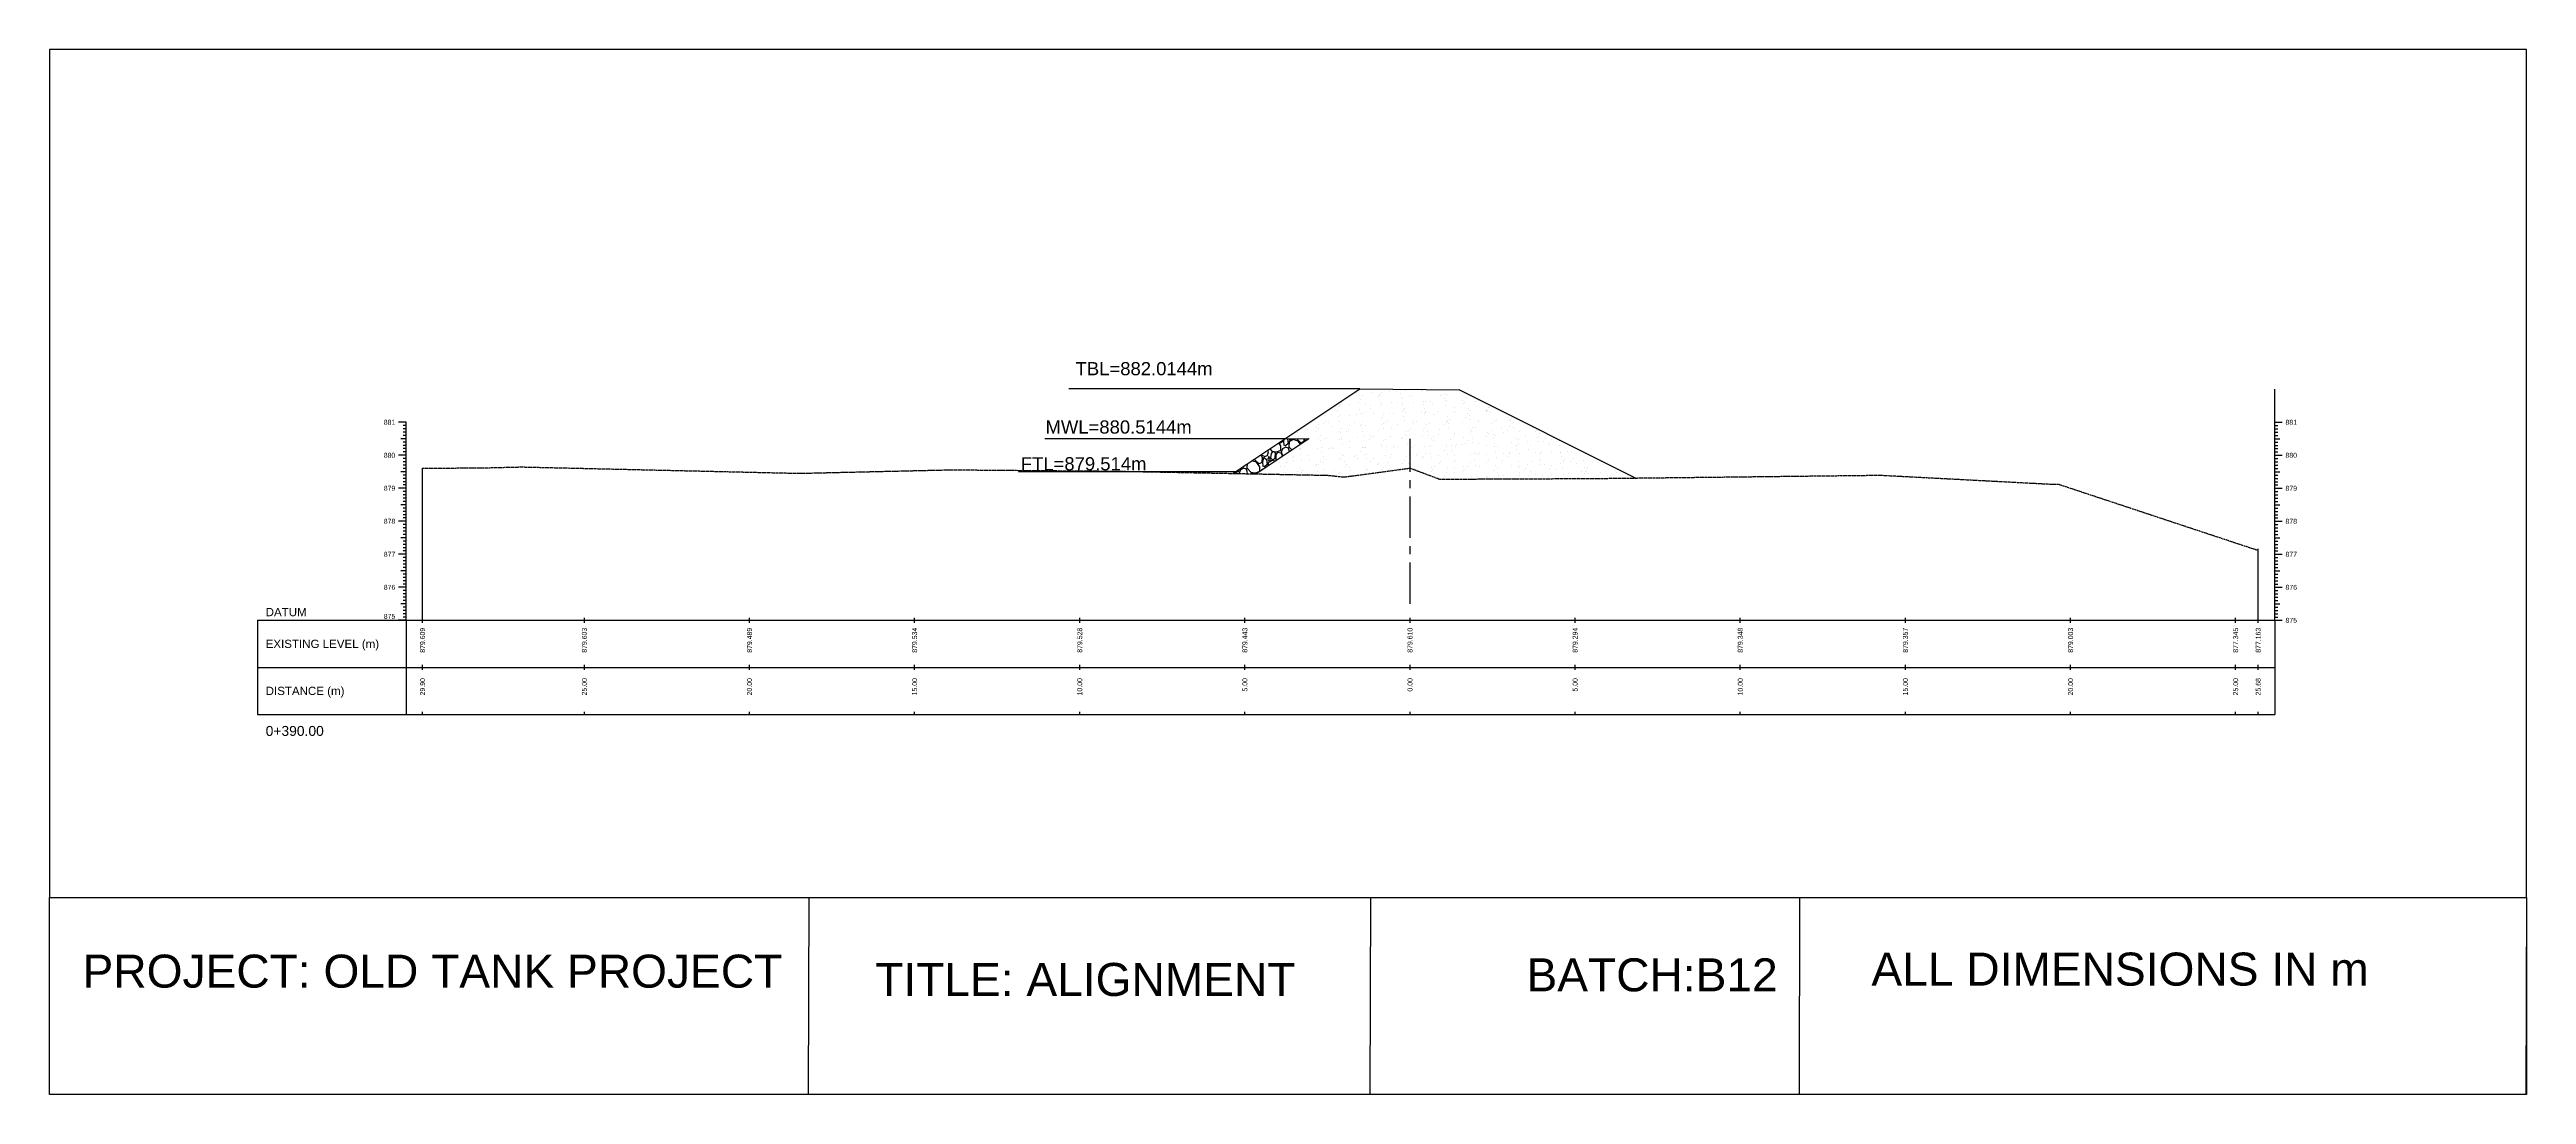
# Model space of a CAD drawing. Header units: millimetres. Extents: x 2640 to 12113, y 6003 to 13668.
# Drawn here: x 3527 to 4277, y 8566 to 8882 of the extents above; entities that cross this region are included whole.
import ezdxf
from ezdxf.enums import TextEntityAlignment as Align

# ---------------------------------------------------------------- set-up
doc = ezdxf.new("R2010")
doc.units = ezdxf.units.MM
doc.linetypes.add('CENTER', pattern=[2, 1.25, -0.25, 0.25, -0.25])
doc.linetypes.add('HIDDEN', pattern=[0.375, 0.25, -0.125])
for name, color, linetype in [('CL', 6, 'CENTER'), ('CS_Drawing', 7, 'Continuous'), ('GL', 3, 'HIDDEN')]:
    doc.layers.add(name, color=color, linetype=linetype)
doc.styles.get("Standard").update_dxf_attribs({"font": 'arial.ttf'})

msp = doc.modelspace()

# ---------------------------------------------------------------- linework, layer by layer
at = {"color": 1}
msp.add_line((3924.138, 8779.53), (3835.972, 8779.53), dxfattribs=at)
for p, q in [((3885.642, 8753.865), (3924.138, 8779.53)), ((3924.138, 8779.53), (3954.136, 8779.2)), ((4007.592, 8752.472), (3954.136, 8779.2)), ((4201.128, 8769.365), (4201.128, 8779.365)), ((3892.647, 8753.728), (3908.666, 8764.408)), ((3901.391, 8764.365), (3908.666, 8764.408))]:
    msp.add_line(p, q)
at = {"linetype": 'Continuous'}
for p, q in [((3918.605, 8775.405), (3918.605, 8775.405)), ((3920.371, 8776.917), (3920.371, 8776.917)), ((3923.144, 8778.365), (3923.144, 8778.365)), ((3923.297, 8778.868), (3923.297, 8778.868)), ((3923.751, 8775.418), (3923.751, 8775.418)), ((3924.283, 8776.386), (3924.283, 8776.386)), ((3924.965, 8777.457), (3924.965, 8777.457)), ((3928.038, 8778.525), (3928.038, 8778.525)), ((3929.688, 8777.016), (3929.688, 8777.016)), ((3930.02, 8777.76), (3930.02, 8777.76)), ((3930.117, 8777.484), (3930.117, 8777.484)), ((3930.291, 8775.695), (3930.291, 8775.695)), ((3930.643, 8778.437), (3930.643, 8778.437)), ((3930.667, 8775.099), (3930.667, 8775.099)), ((3932.932, 8778.685), (3932.932, 8778.685)), ((3933.797, 8775.454), (3933.797, 8775.454)), ((3935.561, 8775.259), (3935.561, 8775.259)), ((3936.56, 8778.037), (3936.56, 8778.037)), ((3936.734, 8776.714), (3936.734, 8776.714)), ((3937.116, 8775.055), (3937.116, 8775.055)), ((3937.827, 8778.845), (3937.827, 8778.845)), ((3939.141, 8777.264), (3939.141, 8777.264)), ((3940.157, 8777.506), (3940.157, 8777.506)), ((3940.455, 8775.419), (3940.455, 8775.419)), ((3942.721, 8779.005), (3942.721, 8779.005)), ((3943.002, 8779.056), (3943.002, 8779.056)), ((3943.456, 8775.606), (3943.456, 8775.606)), ((3944.061, 8775.701), (3944.061, 8775.701)), ((3945.349, 8775.579), (3945.349, 8775.579)), ((3947.615, 8779.165), (3947.615, 8779.165)), ((3948.458, 8777.363), (3948.458, 8777.363)), ((3948.887, 8777.831), (3948.887, 8777.831)), ((3949.724, 8777.948), (3949.724, 8777.948)), ((3949.739, 8776.681), (3949.739, 8776.681)), ((3949.996, 8775.883), (3949.996, 8775.883)), ((3950.244, 8775.739), (3950.244, 8775.739)), ((3950.421, 8777.752), (3950.421, 8777.752)), ((3955.138, 8775.899), (3955.138, 8775.899)), ((3955.886, 8775.402), (3955.886, 8775.402)), ((3956.438, 8776.903), (3956.438, 8776.903)), ((3959.253, 8775.75), (3959.253, 8775.75)), ((3960.032, 8776.059), (3960.032, 8776.059)), ((3911.059, 8767.962), (3911.059, 8767.962)), ((3911.215, 8770.734), (3911.215, 8770.734)), ((3911.487, 8768.669), (3911.487, 8768.669)), ((3913.147, 8769.033), (3913.147, 8769.033)), ((3913.441, 8771.396), (3913.441, 8771.396)), ((3913.576, 8769.501), (3913.576, 8769.501)), ((3914.715, 8769.3), (3914.715, 8769.3)), ((3915.601, 8771.711), (3915.601, 8771.711)), ((3915.953, 8768.122), (3915.953, 8768.122)), ((3917.483, 8773.076), (3917.483, 8773.076)), ((3917.755, 8771.011), (3917.755, 8771.011)), ((3917.917, 8774.239), (3917.917, 8774.239)), ((3917.923, 8774.334), (3917.923, 8774.334)), ((3917.929, 8769.689), (3917.929, 8769.689)), ((3918.335, 8771.556), (3918.335, 8771.556)), ((3918.346, 8774.708), (3918.346, 8774.708)), ((3920.848, 8768.282), (3920.848, 8768.282)), ((3920.879, 8774.779), (3920.879, 8774.779)), ((3921.076, 8771.351), (3921.076, 8771.351)), ((3922.601, 8769.282), (3922.601, 8769.282)), ((3923.229, 8771.716), (3923.229, 8771.716)), ((3924.023, 8773.353), (3924.023, 8773.353)), ((3924.197, 8772.031), (3924.197, 8772.031)), ((3924.297, 8768.476), (3924.297, 8768.476)), ((3924.652, 8768.581), (3924.652, 8768.581)), ((3924.917, 8771.81), (3924.917, 8771.81)), ((3924.98, 8769.547), (3924.98, 8769.547)), ((3925.346, 8772.278), (3925.346, 8772.278)), ((3925.742, 8768.442), (3925.742, 8768.442)), ((3925.773, 8774.939), (3925.773, 8774.939)), ((3927.371, 8774.488), (3927.371, 8774.488)), ((3927.436, 8773.403), (3927.436, 8773.403)), ((3928.123, 8771.876), (3928.123, 8771.876)), ((3930.466, 8774.373), (3930.466, 8774.373)), ((3930.636, 8768.602), (3930.636, 8768.602)), ((3930.658, 8770.527), (3930.658, 8770.527)), ((3930.92, 8770.923), (3930.92, 8770.923)), ((3931.192, 8768.858), (3931.192, 8768.858)), ((3931.34, 8771.598), (3931.34, 8771.598)), ((3931.366, 8767.535), (3931.366, 8767.535)), ((3931.917, 8769.38), (3931.917, 8769.38)), ((3932.346, 8769.849), (3932.346, 8769.849)), ((3933.017, 8772.036), (3933.017, 8772.036)), ((3933.811, 8767.544), (3933.811, 8767.544)), ((3934.371, 8772.058), (3934.371, 8772.058)), ((3935.53, 8768.762), (3935.53, 8768.762)), ((3936.687, 8774.586), (3936.687, 8774.586)), ((3937.018, 8772.578), (3937.018, 8772.578)), ((3937.188, 8773.264), (3937.188, 8773.264)), ((3937.46, 8771.199), (3937.46, 8771.199)), ((3937.634, 8769.877), (3937.634, 8769.877)), ((3937.701, 8773.65), (3937.701, 8773.65)), ((3937.911, 8772.196), (3937.911, 8772.196)), ((3940.171, 8769.596), (3940.171, 8769.596)), ((3940.424, 8768.922), (3940.424, 8768.922)), ((3941.371, 8769.629), (3941.371, 8769.629)), ((3942.806, 8772.356), (3942.806, 8772.356)), ((3943.379, 8774.63), (3943.379, 8774.63)), ((3943.687, 8772.157), (3943.687, 8772.157)), ((3943.728, 8773.541), (3943.728, 8773.541)), ((3943.902, 8772.219), (3943.902, 8772.219)), ((3944.075, 8767.791), (3944.075, 8767.791)), ((3944.116, 8772.625), (3944.116, 8772.625)), ((3944.356, 8768.769), (3944.356, 8768.769)), ((3945.318, 8769.082), (3945.318, 8769.082)), ((3946.141, 8774.835), (3946.141, 8774.835)), ((3946.532, 8771.647), (3946.532, 8771.647)), ((3947.7, 8772.516), (3947.7, 8772.516)), ((3949.753, 8768.771), (3949.753, 8768.771)), ((3950.17, 8774.561), (3950.17, 8774.561)), ((3950.212, 8769.242), (3950.212, 8769.242)), ((3950.436, 8769.842), (3950.436, 8769.842)), ((3950.624, 8771.111), (3950.624, 8771.111)), ((3950.687, 8769.727), (3950.687, 8769.727)), ((3950.896, 8769.046), (3950.896, 8769.046)), ((3951.07, 8767.724), (3951.07, 8767.724)), ((3951.116, 8770.196), (3951.116, 8770.196)), ((3952.594, 8772.676), (3952.594, 8772.676)), ((3952.892, 8773.698), (3952.892, 8773.698)), ((3953.141, 8772.405), (3953.141, 8772.405)), ((3955.106, 8769.402), (3955.106, 8769.402)), ((3955.457, 8774.933), (3955.457, 8774.933)), ((3956.114, 8770.823), (3956.114, 8770.823)), ((3956.796, 8771.894), (3956.796, 8771.894)), ((3956.892, 8773.453), (3956.892, 8773.453)), ((3957.164, 8771.388), (3957.164, 8771.388)), ((3957.338, 8770.066), (3957.338, 8770.066)), ((3957.488, 8772.836), (3957.488, 8772.836)), ((3958.116, 8767.766), (3958.116, 8767.766)), ((3959.267, 8767.84), (3959.267, 8767.84)), ((3960.001, 8769.562), (3960.001, 8769.562)), ((3960.141, 8769.976), (3960.141, 8769.976)), ((3962.382, 8772.996), (3962.382, 8772.996)), ((3962.457, 8772.504), (3962.457, 8772.504)), ((3962.474, 8772.874), (3962.474, 8772.874)), ((3962.886, 8772.972), (3962.886, 8772.972)), ((3963.157, 8773.945), (3963.157, 8773.945)), ((3963.432, 8773.73), (3963.432, 8773.73)), ((3963.606, 8772.408), (3963.606, 8772.408)), ((3964.061, 8768.958), (3964.061, 8768.958)), ((3964.895, 8769.722), (3964.895, 8769.722)), ((3965.627, 8769.891), (3965.627, 8769.891)), ((3967.14, 8767.546), (3967.14, 8767.546)), ((3969.457, 8770.074), (3969.457, 8770.074)), ((3969.531, 8768.087), (3969.531, 8768.087)), ((3969.789, 8769.882), (3969.789, 8769.882)), ((3969.886, 8770.543), (3969.886, 8770.543)), ((3970.601, 8769.235), (3970.601, 8769.235)), ((3970.775, 8767.913), (3970.775, 8767.913)), ((3976.457, 8767.645), (3976.457, 8767.645)), ((3896.132, 8759.326), (3896.449, 8760.405)), ((3896.449, 8760.405), (3896.286, 8760.961)), ((3896.818, 8761.316), (3897.592, 8760.469)), ((3897.656, 8760.405), (3897.211, 8759.897)), ((3897.592, 8760.469), (3898.926, 8760.405)), ((3898.037, 8760.405), (3897.656, 8760.405)), ((3898.608, 8760.088), (3898.037, 8760.405)), ((3898.418, 8758.5), (3898.608, 8760.088)), ((3898.735, 8759.516), (3899.307, 8760.342)), ((3898.926, 8760.405), (3900.132, 8760.913)), ((3899.307, 8760.342), (3900.196, 8760.088)), ((3900.196, 8762.247), (3899.522, 8763.119)), ((3900.005, 8763.072), (3899.77, 8763.284)), ((3900.767, 8763.517), (3900.005, 8763.072)), ((3900.132, 8760.913), (3900.196, 8762.247)), ((3900.196, 8760.088), (3900.711, 8759.104)), ((3900.386, 8760.405), (3900.767, 8761.421)), ((3900.704, 8759.389), (3900.386, 8760.405)), ((3900.804, 8763.974), (3900.767, 8763.517)), ((3900.767, 8761.421), (3901.593, 8761.802)), ((3901.087, 8764.163), (3900.958, 8763.644)), ((3900.958, 8763.644), (3901.085, 8762.437)), ((3901.593, 8762.247), (3901.085, 8762.437)), ((3902.355, 8762.945), (3901.593, 8762.247)), ((3902.482, 8761.485), (3901.593, 8761.802)), ((3902.231, 8764.37), (3902.355, 8762.945)), ((3902.777, 8760.481), (3902.482, 8761.485)), ((3902.736, 8763.453), (3902.609, 8761.929)), ((3902.609, 8761.929), (3903.494, 8760.96)), ((3902.677, 8764.373), (3902.799, 8764.088)), ((3903.879, 8764.152), (3902.736, 8763.453)), ((3902.799, 8764.088), (3903.434, 8764.342)), ((3903.434, 8764.342), (3903.413, 8764.377)), ((3905.466, 8763.644), (3903.879, 8764.152)), ((3903.968, 8764.38), (3904.006, 8764.342)), ((3904.006, 8764.342), (3904.064, 8764.381)), ((3905.085, 8764.215), (3905.085, 8764.387)), ((3906.355, 8763.072), (3905.085, 8764.215)), ((3905.219, 8766.327), (3905.219, 8766.327)), ((3905.393, 8765.005), (3905.393, 8765.005)), ((3906.165, 8762.74), (3905.466, 8763.644)), ((3905.847, 8761.555), (3905.847, 8761.555)), ((3906.06, 8761.299), (3906.06, 8761.299)), ((3906.25, 8761.153), (3906.25, 8761.153)), ((3907.117, 8763.517), (3906.355, 8763.072)), ((3907.188, 8764.399), (3907.117, 8763.517)), ((3907.497, 8764.401), (3907.308, 8763.644)), ((3907.308, 8763.644), (3907.322, 8763.511)), ((3908.355, 8767.249), (3908.355, 8767.249)), ((3908.376, 8763.827), (3908.376, 8763.827)), ((3908.576, 8764.407), (3908.578, 8764.406)), ((3908.578, 8764.406), (3908.582, 8764.352)), ((3908.794, 8764.376), (3908.794, 8764.376)), ((3908.805, 8764.295), (3908.805, 8764.295)), ((3910.83, 8766.505), (3910.83, 8766.505)), ((3911.144, 8761.313), (3911.144, 8761.313)), ((3911.576, 8764.373), (3911.576, 8764.373)), ((3911.661, 8767.347), (3911.661, 8767.347)), ((3912.115, 8763.897), (3912.115, 8763.897)), ((3912.259, 8765.444), (3912.259, 8765.444)), ((3912.387, 8761.832), (3912.387, 8761.832)), ((3912.561, 8760.51), (3912.561, 8760.51)), ((3913.688, 8764.536), (3913.688, 8764.536)), ((3914.73, 8761.39), (3914.73, 8761.39)), ((3915.376, 8761.398), (3915.376, 8761.398)), ((3915.805, 8761.866), (3915.805, 8761.866)), ((3916.038, 8761.473), (3916.038, 8761.473)), ((3917.83, 8764.076), (3917.83, 8764.076)), ((3917.937, 8766.424), (3917.937, 8766.424)), ((3918.383, 8766.239), (3918.383, 8766.239)), ((3918.582, 8764.696), (3918.582, 8764.696)), ((3918.619, 8767.495), (3918.619, 8767.495)), ((3918.655, 8764.174), (3918.655, 8764.174)), ((3918.829, 8762.852), (3918.829, 8762.852)), ((3920.147, 8766.604), (3920.147, 8766.604)), ((3920.576, 8767.072), (3920.576, 8767.072)), ((3920.932, 8761.633), (3920.932, 8761.633)), ((3921.09, 8763.442), (3921.09, 8763.442)), ((3923.476, 8764.856), (3923.476, 8764.856)), ((3924.312, 8760.566), (3924.312, 8760.566)), ((3924.83, 8761.646), (3924.83, 8761.646)), ((3924.923, 8766.516), (3924.923, 8766.516)), ((3924.994, 8761.637), (3924.994, 8761.637)), ((3925.097, 8765.194), (3925.097, 8765.194)), ((3925.552, 8761.744), (3925.552, 8761.744)), ((3925.826, 8761.793), (3925.826, 8761.793)), ((3927.146, 8764.174), (3927.146, 8764.174)), ((3927.451, 8765.493), (3927.451, 8765.493)), ((3927.575, 8764.642), (3927.575, 8764.642)), ((3928.37, 8765.016), (3928.37, 8765.016)), ((3929.6, 8766.852), (3929.6, 8766.852)), ((3930.672, 8762.617), (3930.672, 8762.617)), ((3930.721, 8761.953), (3930.721, 8761.953)), ((3931.354, 8763.688), (3931.354, 8763.688)), ((3931.82, 8764.085), (3931.82, 8764.085)), ((3932.092, 8762.02), (3932.092, 8762.02)), ((3932.266, 8760.698), (3932.266, 8760.698)), ((3933.264, 8765.176), (3933.264, 8765.176)), ((3934.146, 8761.745), (3934.146, 8761.745)), ((3934.575, 8762.213), (3934.575, 8762.213)), ((3935.615, 8762.113), (3935.615, 8762.113)), ((3936.6, 8764.423), (3936.6, 8764.423)), ((3937.033, 8764.669), (3937.033, 8764.669)), ((3937.715, 8765.74), (3937.715, 8765.74)), ((3938.088, 8766.427), (3938.088, 8766.427)), ((3938.159, 8765.336), (3938.159, 8765.336)), ((3938.36, 8764.362), (3938.36, 8764.362)), ((3938.534, 8763.04), (3938.534, 8763.04)), ((3938.917, 8766.951), (3938.917, 8766.951)), ((3939.346, 8767.419), (3939.346, 8767.419)), ((3940.186, 8761.686), (3940.186, 8761.686)), ((3940.509, 8762.273), (3940.509, 8762.273)), ((3943.053, 8765.496), (3943.053, 8765.496)), ((3943.393, 8766.72), (3943.393, 8766.72)), ((3943.6, 8761.993), (3943.6, 8761.993)), ((3944.628, 8766.704), (3944.628, 8766.704)), ((3944.802, 8765.382), (3944.802, 8765.382)), ((3945.256, 8761.932), (3945.256, 8761.932)), ((3945.403, 8762.433), (3945.403, 8762.433)), ((3945.916, 8764.521), (3945.916, 8764.521)), ((3946.345, 8764.99), (3946.345, 8764.99)), ((3946.546, 8763.737), (3946.546, 8763.737)), ((3947.947, 8765.656), (3947.947, 8765.656)), ((3948.37, 8767.199), (3948.37, 8767.199)), ((3949.768, 8760.861), (3949.768, 8760.861)), ((3950.297, 8762.593), (3950.297, 8762.593)), ((3950.45, 8761.932), (3950.45, 8761.932)), ((3951.524, 8764.274), (3951.524, 8764.274)), ((3951.796, 8762.209), (3951.796, 8762.209)), ((3951.97, 8760.887), (3951.97, 8760.887)), ((3952.841, 8765.816), (3952.841, 8765.816)), ((3952.907, 8765.788), (3952.907, 8765.788)), ((3952.916, 8762.092), (3952.916, 8762.092)), ((3953.345, 8762.56), (3953.345, 8762.56)), ((3955.191, 8762.753), (3955.191, 8762.753)), ((3955.37, 8764.77), (3955.37, 8764.77)), ((3956.128, 8762.913), (3956.128, 8762.913)), ((3956.811, 8763.984), (3956.811, 8763.984)), ((3957.687, 8767.298), (3957.687, 8767.298)), ((3957.735, 8765.976), (3957.735, 8765.976)), ((3957.792, 8766.616), (3957.792, 8766.616)), ((3958.064, 8764.551), (3958.064, 8764.551)), ((3958.238, 8763.229), (3958.238, 8763.229)), ((3960.085, 8762.913), (3960.085, 8762.913)), ((3960.345, 8760.131), (3960.345, 8760.131)), ((3962.37, 8762.34), (3962.37, 8762.34)), ((3962.489, 8764.964), (3962.489, 8764.964)), ((3962.629, 8766.136), (3962.629, 8766.136)), ((3963.171, 8766.035), (3963.171, 8766.035)), ((3964.332, 8766.893), (3964.332, 8766.893)), ((3964.507, 8765.571), (3964.507, 8765.571)), ((3964.686, 8764.868), (3964.686, 8764.868)), ((3964.961, 8762.121), (3964.961, 8762.121)), ((3964.98, 8763.073), (3964.98, 8763.073)), ((3965.115, 8765.337), (3965.115, 8765.337)), ((3965.233, 8760.056), (3965.233, 8760.056)), ((3965.642, 8761.981), (3965.642, 8761.981)), ((3967.523, 8766.296), (3967.523, 8766.296)), ((3968.849, 8767.016), (3968.849, 8767.016)), ((3969.546, 8760.177), (3969.546, 8760.177)), ((3969.874, 8763.233), (3969.874, 8763.233)), ((3971.229, 8764.462), (3971.229, 8764.462)), ((3971.501, 8762.397), (3971.501, 8762.397)), ((3971.675, 8761.075), (3971.675, 8761.075)), ((3971.686, 8762.439), (3971.686, 8762.439)), ((3972.002, 8764.033), (3972.002, 8764.033)), ((3972.115, 8762.907), (3972.115, 8762.907)), ((3972.417, 8766.456), (3972.417, 8766.456)), ((3974.14, 8765.117), (3974.14, 8765.117)), ((3974.768, 8763.393), (3974.768, 8763.393)), ((3975.224, 8761.157), (3975.224, 8761.157)), ((3975.906, 8762.228), (3975.906, 8762.228)), ((3977.28, 8760.119), (3977.28, 8760.119)), ((3977.312, 8766.616), (3977.312, 8766.616)), ((3977.497, 8766.804), (3977.497, 8766.804)), ((3977.769, 8764.739), (3977.769, 8764.739)), ((3977.943, 8763.417), (3977.943, 8763.417)), ((3978.363, 8766.084), (3978.363, 8766.084)), ((3978.686, 8760.009), (3978.686, 8760.009)), ((3979.115, 8760.478), (3979.115, 8760.478)), ((3979.662, 8763.553), (3979.662, 8763.553)), ((3981.14, 8762.687), (3981.14, 8762.687)), ((3981.584, 8763.208), (3981.584, 8763.208)), ((3982.175, 8760.279), (3982.175, 8760.279)), ((3982.267, 8764.279), (3982.267, 8764.279)), ((3984.556, 8763.713), (3984.556, 8763.713)), ((3984.665, 8762.309), (3984.665, 8762.309)), ((3984.737, 8760.225), (3984.737, 8760.225)), ((3984.937, 8760.244), (3984.937, 8760.244)), ((3987.069, 8760.439), (3987.069, 8760.439)), ((3988.14, 8760.258), (3988.14, 8760.258)), ((3885.68, 8753.865), (3885.658, 8753.877)), ((3885.946, 8754.068), (3886.226, 8754.055)), ((3886.226, 8754.055), (3887.432, 8754.563)), ((3886.508, 8753.848), (3886.607, 8753.992)), ((3886.607, 8753.992), (3887.152, 8753.836)), ((3887.432, 8754.563), (3887.457, 8755.075)), ((3887.686, 8754.055), (3888.067, 8755.071)), ((3887.758, 8753.824), (3887.686, 8754.055)), ((3888.067, 8755.071), (3888.893, 8755.452)), ((3888.893, 8755.897), (3888.762, 8755.946)), ((3889.437, 8756.396), (3888.893, 8755.897)), ((3889.782, 8755.135), (3888.893, 8755.452)), ((3890.099, 8754.055), (3889.782, 8755.135)), ((3890.009, 8756.777), (3889.909, 8755.579)), ((3889.909, 8755.579), (3891.242, 8754.119)), ((3890.018, 8753.78), (3890.099, 8754.055)), ((3891.306, 8754.055), (3891.047, 8753.76)), ((3891.242, 8754.119), (3892.576, 8754.055)), ((3891.687, 8754.055), (3891.306, 8754.055)), ((3892.766, 8757.294), (3891.427, 8757.722)), ((3892.258, 8753.738), (3891.687, 8754.055)), ((3892.258, 8753.736), (3892.258, 8753.738)), ((3892.385, 8757.865), (3892.385, 8758.361)), ((3893.655, 8756.722), (3892.385, 8757.865)), ((3892.576, 8754.055), (3893.782, 8754.563)), ((3893.846, 8755.897), (3892.766, 8757.294)), ((3892.884, 8753.886), (3892.957, 8753.992)), ((3892.957, 8753.992), (3893.017, 8753.975)), ((3894.417, 8757.167), (3893.655, 8756.722)), ((3893.782, 8754.563), (3893.846, 8755.897)), ((3894.138, 8759.53), (3894.544, 8758.754)), ((3894.354, 8759.389), (3894.28, 8759.624)), ((3894.336, 8754.854), (3894.417, 8755.071)), ((3895.243, 8759.008), (3894.354, 8759.389)), ((3894.544, 8758.754), (3894.417, 8757.167)), ((3894.417, 8755.071), (3895.211, 8755.437)), ((3894.925, 8758.564), (3894.608, 8757.294)), ((3894.608, 8757.294), (3894.735, 8756.087)), ((3895.243, 8755.897), (3894.735, 8756.087)), ((3895.243, 8758.627), (3894.925, 8758.564)), ((3895.243, 8758.945), (3896.132, 8759.326)), ((3895.243, 8758.627), (3895.878, 8758.056)), ((3896.005, 8756.595), (3895.243, 8755.897)), ((3895.648, 8755.236), (3895.648, 8755.236)), ((3895.878, 8758.056), (3896.005, 8756.595)), ((3896.513, 8758.945), (3896.259, 8758.183)), ((3896.259, 8758.183), (3896.449, 8757.738)), ((3896.386, 8757.103), (3896.308, 8756.169)), ((3897.529, 8757.802), (3896.386, 8757.103)), ((3896.449, 8757.738), (3897.084, 8757.992)), ((3897.084, 8757.992), (3896.513, 8758.945)), ((3896.709, 8753.973), (3896.709, 8753.973)), ((3897.211, 8759.897), (3897.021, 8758.627)), ((3897.021, 8758.627), (3897.656, 8757.992)), ((3898.359, 8757.536), (3897.529, 8757.802)), ((3897.656, 8757.992), (3898.418, 8758.5)), ((3898.735, 8757.865), (3898.735, 8759.516)), ((3898.785, 8757.82), (3898.735, 8757.865)), ((3898.974, 8757.558), (3898.974, 8757.558)), ((3899.264, 8753.883), (3899.264, 8753.883)), ((3899.851, 8757.148), (3899.851, 8757.148)), ((3900.025, 8755.826), (3900.025, 8755.826)), ((3900.968, 8759.276), (3900.704, 8759.389)), ((3901.289, 8756.093), (3901.289, 8756.093)), ((3901.603, 8754.133), (3901.603, 8754.133)), ((3902.009, 8757.287), (3902.009, 8757.287)), ((3903.606, 8758.621), (3903.606, 8758.621)), ((3903.868, 8757.718), (3903.868, 8757.718)), ((3904.035, 8759.089), (3904.035, 8759.089)), ((3905.23, 8754.412), (3905.23, 8754.412)), ((3905.913, 8755.483), (3905.913, 8755.483)), ((3906.119, 8759.49), (3906.119, 8759.49)), ((3906.293, 8758.168), (3906.293, 8758.168)), ((3906.497, 8754.293), (3906.497, 8754.293)), ((3906.747, 8754.718), (3906.747, 8754.718)), ((3908.289, 8753.664), (3908.289, 8753.664)), ((3908.369, 8759.339), (3908.369, 8759.339)), ((3908.763, 8757.878), (3908.763, 8757.878)), ((3910.606, 8756.192), (3910.606, 8756.192)), ((3911.035, 8756.66), (3911.035, 8756.66)), ((3911.391, 8754.453), (3911.391, 8754.453)), ((3911.591, 8756.463), (3911.591, 8756.463)), ((3912.273, 8757.534), (3912.273, 8757.534)), ((3913.015, 8757.06), (3913.015, 8757.06)), ((3913.06, 8758.87), (3913.06, 8758.87)), ((3913.287, 8754.995), (3913.287, 8754.995)), ((3913.461, 8753.673), (3913.461, 8753.673)), ((3913.657, 8758.038), (3913.657, 8758.038)), ((3914.744, 8753.48), (3914.744, 8753.48)), ((3916.285, 8754.613), (3916.285, 8754.613)), ((3917.605, 8753.762), (3917.605, 8753.762)), ((3917.951, 8758.514), (3917.951, 8758.514)), ((3918.034, 8754.23), (3918.034, 8754.23)), ((3918.551, 8758.198), (3918.551, 8758.198)), ((3918.634, 8759.586), (3918.634, 8759.586)), ((3919.284, 8759.402), (3919.284, 8759.402)), ((3919.555, 8757.337), (3919.555, 8757.337)), ((3919.729, 8756.015), (3919.729, 8756.015)), ((3920.059, 8756.44), (3920.059, 8756.44)), ((3921.105, 8755.532), (3921.105, 8755.532)), ((3921.18, 8754.773), (3921.18, 8754.773)), ((3922.376, 8758.968), (3922.376, 8758.968)), ((3922.805, 8759.436), (3922.805, 8759.436)), ((3923.445, 8758.358), (3923.445, 8758.358)), ((3925.008, 8753.727), (3925.008, 8753.727)), ((3925.824, 8759.679), (3925.824, 8759.679)), ((3925.998, 8758.357), (3925.998, 8758.357)), ((3926.074, 8754.933), (3926.074, 8754.933)), ((3926.452, 8754.906), (3926.452, 8754.906)), ((3927.059, 8754.011), (3927.059, 8754.011)), ((3927.465, 8757.583), (3927.465, 8757.583)), ((3928.339, 8758.518), (3928.339, 8758.518)), ((3929.376, 8756.539), (3929.376, 8756.539)), ((3929.805, 8757.007), (3929.805, 8757.007)), ((3930.686, 8754.707), (3930.686, 8754.707)), ((3930.968, 8755.093), (3930.968, 8755.093)), ((3931.369, 8755.778), (3931.369, 8755.778)), ((3931.83, 8759.217), (3931.83, 8759.217)), ((3932.72, 8757.248), (3932.72, 8757.248)), ((3932.992, 8755.183), (3932.992, 8755.183)), ((3933.233, 8758.678), (3933.233, 8758.678)), ((3933.825, 8759.634), (3933.825, 8759.634)), ((3935.862, 8755.253), (3935.862, 8755.253)), ((3937.047, 8756.759), (3937.047, 8756.759)), ((3937.729, 8757.83), (3937.729, 8757.83)), ((3938.127, 8758.839), (3938.127, 8758.839)), ((3938.829, 8756.787), (3938.829, 8756.787)), ((3938.988, 8759.59), (3938.988, 8759.59)), ((3939.26, 8757.525), (3939.26, 8757.525)), ((3939.434, 8756.203), (3939.434, 8756.203)), ((3940.756, 8755.413), (3940.756, 8755.413)), ((3941.146, 8759.315), (3941.146, 8759.315)), ((3941.575, 8759.783), (3941.575, 8759.783)), ((3943.022, 8758.999), (3943.022, 8758.999)), ((3943.407, 8758.81), (3943.407, 8758.81)), ((3944.09, 8759.881), (3944.09, 8759.881)), ((3945.528, 8759.867), (3945.528, 8759.867)), ((3945.65, 8755.573), (3945.65, 8755.573)), ((3945.702, 8758.545), (3945.702, 8758.545)), ((3945.829, 8754.358), (3945.829, 8754.358)), ((3946.156, 8755.095), (3946.156, 8755.095)), ((3946.428, 8753.03), (3946.428, 8753.03)), ((3946.561, 8755.827), (3946.561, 8755.827)), ((3947.916, 8759.159), (3947.916, 8759.159)), ((3948, 8752.51), (3948, 8752.51)), ((3948.146, 8756.886), (3948.146, 8756.886)), ((3948.575, 8757.354), (3948.575, 8757.354)), ((3949.782, 8752.951), (3949.782, 8752.951)), ((3950.464, 8754.023), (3950.464, 8754.023)), ((3950.544, 8755.733), (3950.544, 8755.733)), ((3950.6, 8759.564), (3950.6, 8759.564)), ((3952.424, 8757.437), (3952.424, 8757.437)), ((3952.696, 8755.372), (3952.696, 8755.372)), ((3952.81, 8759.319), (3952.81, 8759.319)), ((3952.87, 8754.05), (3952.87, 8754.05)), ((3952.895, 8752.67), (3952.895, 8752.67)), ((3952.921, 8757.879), (3952.921, 8757.879)), ((3955.145, 8754.456), (3955.145, 8754.456)), ((3955.438, 8755.893), (3955.438, 8755.893)), ((3955.574, 8754.924), (3955.574, 8754.924)), ((3956.143, 8755.003), (3956.143, 8755.003)), ((3956.825, 8756.074), (3956.825, 8756.074)), ((3957.599, 8757.134), (3957.599, 8757.134)), ((3957.704, 8759.479), (3957.704, 8759.479)), ((3957.789, 8752.83), (3957.789, 8752.83)), ((3958.693, 8759.779), (3958.693, 8759.779)), ((3958.964, 8757.714), (3958.964, 8757.714)), ((3959.139, 8756.392), (3959.139, 8756.392)), ((3959.281, 8759.93), (3959.281, 8759.93)), ((3959.593, 8752.942), (3959.593, 8752.942)), ((3959.916, 8759.662), (3959.916, 8759.662)), ((3960.333, 8756.053), (3960.333, 8756.053)), ((3962.503, 8757.054), (3962.503, 8757.054)), ((3962.598, 8759.639), (3962.598, 8759.639)), ((3962.683, 8752.99), (3962.683, 8752.99)), ((3963.185, 8758.125), (3963.185, 8758.125)), ((3964.599, 8754.705), (3964.599, 8754.705)), ((3965.227, 8756.213), (3965.227, 8756.213)), ((3965.407, 8758.734), (3965.407, 8758.734)), ((3965.656, 8754.071), (3965.656, 8754.071)), ((3965.861, 8755.284), (3965.861, 8755.284)), ((3966.133, 8753.219), (3966.133, 8753.219)), ((3966.916, 8757.233), (3966.916, 8757.233)), ((3967.345, 8757.701), (3967.345, 8757.701)), ((3967.492, 8759.799), (3967.492, 8759.799)), ((3967.577, 8753.15), (3967.577, 8753.15)), ((3968.863, 8759.106), (3968.863, 8759.106)), ((3969.37, 8759.911), (3969.37, 8759.911)), ((3970.121, 8756.373), (3970.121, 8756.373)), ((3972.017, 8756.123), (3972.017, 8756.123)), ((3972.129, 8757.625), (3972.129, 8757.625)), ((3972.386, 8759.959), (3972.386, 8759.959)), ((3972.401, 8755.56), (3972.401, 8755.56)), ((3972.471, 8753.31), (3972.471, 8753.31)), ((3972.575, 8754.238), (3972.575, 8754.238)), ((3973.916, 8754.803), (3973.916, 8754.803)), ((3974.345, 8755.272), (3974.345, 8755.272)), ((3975.015, 8756.533), (3975.015, 8756.533)), ((3975.238, 8753.247), (3975.238, 8753.247)), ((3975.92, 8754.318), (3975.92, 8754.318)), ((3976.369, 8757.481), (3976.369, 8757.481)), ((3977.365, 8753.47), (3977.365, 8753.47)), ((3978.377, 8758.174), (3978.377, 8758.174)), ((3978.397, 8759.967), (3978.397, 8759.967)), ((3978.669, 8757.902), (3978.669, 8757.902)), ((3978.843, 8756.58), (3978.843, 8756.58)), ((3979.297, 8753.13), (3979.297, 8753.13)), ((3979.909, 8756.693), (3979.909, 8756.693)), ((3981.344, 8752.842), (3981.344, 8752.842)), ((3981.599, 8755.298), (3981.599, 8755.298)), ((3982.259, 8753.63), (3982.259, 8753.63)), ((3982.281, 8756.37), (3982.281, 8756.37)), ((3983.369, 8755.052), (3983.369, 8755.052)), ((3984.803, 8756.853), (3984.803, 8756.853)), ((3985.111, 8758.922), (3985.111, 8758.922)), ((3985.565, 8755.472), (3985.565, 8755.472)), ((3985.686, 8757.58), (3985.686, 8757.58)), ((3985.837, 8753.407), (3985.837, 8753.407)), ((3986.115, 8758.048), (3986.115, 8758.048)), ((3987.154, 8753.79), (3987.154, 8753.79)), ((3987.959, 8757.35), (3987.959, 8757.35)), ((3988.641, 8758.421), (3988.641, 8758.421)), ((3989.697, 8757.013), (3989.697, 8757.013)), ((3990.369, 8752.622), (3990.369, 8752.622)), ((3991.112, 8754.367), (3991.112, 8754.367)), ((3991.833, 8757.814), (3991.833, 8757.814)), ((3992.048, 8753.95), (3992.048, 8753.95)), ((3992.105, 8755.749), (3992.105, 8755.749)), ((3992.279, 8754.427), (3992.279, 8754.427)), ((3992.686, 8755.15), (3992.686, 8755.15)), ((3993.115, 8755.619), (3993.115, 8755.619)), ((3994.591, 8757.173), (3994.591, 8757.173)), ((3995.016, 8752.562), (3995.016, 8752.562)), ((3995.139, 8757.828), (3995.139, 8757.828)), ((3996.942, 8754.11), (3996.942, 8754.11)), ((3997.473, 8756.418), (3997.473, 8756.418)), ((3998.548, 8756.769), (3998.548, 8756.769)), ((3999.002, 8753.319), (3999.002, 8753.319)), ((3999.685, 8752.721), (3999.685, 8752.721)), ((4000.114, 8753.189), (4000.114, 8753.189)), ((4000.694, 8753.543), (4000.694, 8753.543)), ((4001.377, 8754.614), (4001.377, 8754.614)), ((4001.836, 8754.27), (4001.836, 8754.27)), ((3962.574, 8752.495), (3962.574, 8752.495)), ((3969.56, 8752.267), (3969.56, 8752.267)), ((3971.599, 8752.275), (3971.599, 8752.275)), ((3980.915, 8752.374), (3980.915, 8752.374)), ((3984.752, 8752.316), (3984.752, 8752.316))]:
    msp.add_line(p, q, dxfattribs=at)
at = {"color": 4}
msp.add_line((3901.391, 8764.365), (3828.758, 8764.365), dxfattribs=at)
at = {"color": 6}
msp.add_line((3886.36, 8754.345), (3820.694, 8754.345), dxfattribs=at)
for points in [[(3527.347, 8625.396), (4277.347, 8625.396), (4277.347, 8882.271), (3527.347, 8882.271)], [(3527.347, 8625.396), (4277.347, 8625.396), (4277.347, 8565.736), (3527.347, 8565.736)], [(3757.347, 8625.396), (3927.347, 8625.396), (3927.168, 8565.736), (3757.168, 8565.736)], [(4057.347, 8625.396), (4277.347, 8625.396), (4277.196, 8565.736), (4057.196, 8565.736)]]:
    msp.add_lwpolyline(points, close=True)
at = {"layer": 'CL', "ltscale": 10}
msp.add_line((3939.292, 8714.365), (3939.292, 8764.365), dxfattribs=at)
at = {"layer": 'CS_Drawing'}
for p, q in [((3635.292, 8769.365), (3633.042, 8769.365)), ((3635.292, 8769.365), (3633.717, 8769.365)), ((3635.292, 8769.365), (3634.392, 8769.365)), ((3635.292, 8768.365), (3634.392, 8768.365)), ((3635.292, 8709.365), (3635.292, 8769.365)), ((4201.128, 8769.365), (4203.378, 8769.365)), ((4201.128, 8769.365), (4202.703, 8769.365)), ((4201.128, 8769.365), (4202.028, 8769.365)), ((4201.128, 8709.365), (4201.128, 8769.365)), ((4201.128, 8768.365), (4202.028, 8768.365)), ((3635.292, 8764.365), (3633.717, 8764.365)), ((3635.292, 8767.365), (3634.392, 8767.365)), ((3635.292, 8766.365), (3634.392, 8766.365)), ((3635.292, 8765.365), (3634.392, 8765.365)), ((3635.292, 8764.365), (3634.392, 8764.365)), ((3635.292, 8763.365), (3634.392, 8763.365)), ((3635.292, 8762.365), (3634.392, 8762.365)), ((3635.292, 8761.365), (3634.392, 8761.365)), ((3635.292, 8760.365), (3634.392, 8760.365)), ((4201.128, 8767.365), (4202.028, 8767.365)), ((4201.128, 8766.365), (4202.028, 8766.365)), ((4201.128, 8765.365), (4202.028, 8765.365)), ((4201.128, 8764.365), (4202.703, 8764.365)), ((4201.128, 8764.365), (4202.028, 8764.365)), ((4201.128, 8763.365), (4202.028, 8763.365)), ((4201.128, 8762.365), (4202.028, 8762.365)), ((4201.128, 8761.365), (4202.028, 8761.365)), ((4201.128, 8760.365), (4202.028, 8760.365)), ((3635.292, 8759.365), (3633.042, 8759.365)), ((3635.292, 8759.365), (3633.717, 8759.365)), ((3635.292, 8754.365), (3633.717, 8754.365)), ((3635.292, 8759.365), (3634.392, 8759.365)), ((3635.292, 8758.365), (3634.392, 8758.365)), ((3635.292, 8757.365), (3634.392, 8757.365)), ((3635.292, 8756.365), (3634.392, 8756.365)), ((3635.292, 8755.365), (3634.392, 8755.365)), ((3635.292, 8754.365), (3634.392, 8754.365)), ((3635.292, 8753.365), (3634.392, 8753.365)), ((3640.292, 8709.365), (3640.292, 8755.455)), ((4201.128, 8759.365), (4203.378, 8759.365)), ((4201.128, 8759.365), (4202.703, 8759.365)), ((4201.128, 8759.365), (4202.028, 8759.365)), ((4201.128, 8758.365), (4202.028, 8758.365)), ((4201.128, 8757.365), (4202.028, 8757.365)), ((4201.128, 8756.365), (4202.028, 8756.365)), ((4201.128, 8755.365), (4202.028, 8755.365)), ((4201.128, 8754.365), (4202.703, 8754.365)), ((4201.128, 8754.365), (4202.028, 8754.365)), ((4201.128, 8753.365), (4202.028, 8753.365)), ((3635.292, 8749.365), (3633.042, 8749.365)), ((3635.292, 8749.365), (3633.717, 8749.365)), ((3635.292, 8752.365), (3634.392, 8752.365)), ((3635.292, 8751.365), (3634.392, 8751.365)), ((3635.292, 8750.365), (3634.392, 8750.365)), ((3635.292, 8749.365), (3634.392, 8749.365)), ((3635.292, 8748.365), (3634.392, 8748.365)), ((3635.292, 8747.365), (3634.392, 8747.365)), ((3635.292, 8746.365), (3634.392, 8746.365)), ((3635.292, 8745.365), (3634.392, 8745.365)), ((4201.128, 8752.365), (4202.028, 8752.365)), ((4201.128, 8751.365), (4202.028, 8751.365)), ((4201.128, 8750.365), (4202.028, 8750.365)), ((4201.128, 8749.365), (4203.378, 8749.365)), ((4201.128, 8749.365), (4202.703, 8749.365)), ((4201.128, 8749.365), (4202.028, 8749.365)), ((4201.128, 8748.365), (4202.028, 8748.365)), ((4201.128, 8747.365), (4202.028, 8747.365)), ((4201.128, 8746.365), (4202.028, 8746.365)), ((4201.128, 8745.365), (4202.028, 8745.365)), ((3635.292, 8739.365), (3633.042, 8739.365)), ((3635.292, 8744.365), (3633.717, 8744.365)), ((3635.292, 8739.365), (3633.717, 8739.365)), ((3635.292, 8744.365), (3634.392, 8744.365)), ((3635.292, 8743.365), (3634.392, 8743.365)), ((3635.292, 8742.365), (3634.392, 8742.365)), ((3635.292, 8741.365), (3634.392, 8741.365)), ((3635.292, 8740.365), (3634.392, 8740.365)), ((3635.292, 8739.365), (3634.392, 8739.365)), ((3635.292, 8738.365), (3634.392, 8738.365)), ((4201.128, 8744.365), (4202.703, 8744.365)), ((4201.128, 8744.365), (4202.028, 8744.365)), ((4201.128, 8743.365), (4202.028, 8743.365)), ((4201.128, 8742.365), (4202.028, 8742.365)), ((4201.128, 8741.365), (4202.028, 8741.365)), ((4201.128, 8740.365), (4202.028, 8740.365)), ((4201.128, 8739.365), (4203.378, 8739.365)), ((4201.128, 8739.365), (4202.703, 8739.365)), ((4201.128, 8739.365), (4202.028, 8739.365)), ((4201.128, 8738.365), (4202.028, 8738.365)), ((3635.292, 8734.365), (3633.717, 8734.365)), ((3635.292, 8737.365), (3634.392, 8737.365)), ((3635.292, 8736.365), (3634.392, 8736.365)), ((3635.292, 8735.365), (3634.392, 8735.365)), ((3635.292, 8734.365), (3634.392, 8734.365)), ((3635.292, 8733.365), (3634.392, 8733.365)), ((3635.292, 8732.365), (3634.392, 8732.365)), ((3635.292, 8731.365), (3634.392, 8731.365)), ((3635.292, 8730.365), (3634.392, 8730.365)), ((4196.128, 8709.365), (4196.128, 8730.995)), ((4201.128, 8737.365), (4202.028, 8737.365)), ((4201.128, 8736.365), (4202.028, 8736.365)), ((4201.128, 8735.365), (4202.028, 8735.365)), ((4201.128, 8734.365), (4202.703, 8734.365)), ((4201.128, 8734.365), (4202.028, 8734.365)), ((4201.128, 8733.365), (4202.028, 8733.365)), ((4201.128, 8732.365), (4202.028, 8732.365)), ((4201.128, 8731.365), (4202.028, 8731.365)), ((4201.128, 8730.365), (4202.028, 8730.365)), ((3635.292, 8729.365), (3633.042, 8729.365)), ((3635.292, 8729.365), (3633.717, 8729.365)), ((3635.292, 8724.365), (3633.717, 8724.365)), ((3635.292, 8729.365), (3634.392, 8729.365)), ((3635.292, 8728.365), (3634.392, 8728.365)), ((3635.292, 8727.365), (3634.392, 8727.365)), ((3635.292, 8726.365), (3634.392, 8726.365)), ((3635.292, 8725.365), (3634.392, 8725.365)), ((3635.292, 8724.365), (3634.392, 8724.365)), ((3635.292, 8723.365), (3634.392, 8723.365)), ((4201.128, 8729.365), (4203.378, 8729.365)), ((4201.128, 8729.365), (4202.703, 8729.365)), ((4201.128, 8729.365), (4202.028, 8729.365)), ((4201.128, 8728.365), (4202.028, 8728.365)), ((4201.128, 8727.365), (4202.028, 8727.365)), ((4201.128, 8726.365), (4202.028, 8726.365)), ((4201.128, 8725.365), (4202.028, 8725.365)), ((4201.128, 8724.365), (4202.703, 8724.365)), ((4201.128, 8724.365), (4202.028, 8724.365)), ((4201.128, 8723.365), (4202.028, 8723.365)), ((3635.292, 8719.365), (3633.042, 8719.365)), ((3635.292, 8719.365), (3633.717, 8719.365)), ((3635.292, 8722.365), (3634.392, 8722.365)), ((3635.292, 8721.365), (3634.392, 8721.365)), ((3635.292, 8720.365), (3634.392, 8720.365)), ((3635.292, 8719.365), (3634.392, 8719.365)), ((3635.292, 8718.365), (3634.392, 8718.365)), ((3635.292, 8717.365), (3634.392, 8717.365)), ((3635.292, 8716.365), (3634.392, 8716.365)), ((3635.292, 8715.365), (3634.392, 8715.365)), ((4201.128, 8722.365), (4202.028, 8722.365)), ((4201.128, 8721.365), (4202.028, 8721.365)), ((4201.128, 8720.365), (4202.028, 8720.365)), ((4201.128, 8719.365), (4203.378, 8719.365)), ((4201.128, 8719.365), (4202.703, 8719.365)), ((4201.128, 8719.365), (4202.028, 8719.365)), ((4201.128, 8718.365), (4202.028, 8718.365)), ((4201.128, 8717.365), (4202.028, 8717.365)), ((4201.128, 8716.365), (4202.028, 8716.365)), ((4201.128, 8715.365), (4202.028, 8715.365)), ((3590.292, 8709.365), (3635.292, 8709.365)), ((3590.292, 8709.365), (3590.292, 8680.865)), ((3635.292, 8709.365), (3633.042, 8709.365)), ((3635.292, 8714.365), (3633.717, 8714.365)), ((3635.292, 8709.365), (3633.717, 8709.365)), ((3635.292, 8714.365), (3634.392, 8714.365)), ((3635.292, 8713.365), (3634.392, 8713.365)), ((3635.292, 8712.365), (3634.392, 8712.365)), ((3635.292, 8711.365), (3634.392, 8711.365)), ((3635.292, 8710.365), (3634.392, 8710.365)), ((3635.292, 8709.365), (3634.392, 8709.365)), ((3635.292, 8709.365), (4201.128, 8709.365)), ((3635.292, 8709.365), (3635.292, 8680.865)), ((3640.292, 8708.615), (3640.292, 8710.115)), ((3689.292, 8708.615), (3689.292, 8710.115)), ((3739.292, 8708.615), (3739.292, 8710.115)), ((3789.292, 8708.615), (3789.292, 8710.115)), ((3839.292, 8708.615), (3839.292, 8710.115)), ((3889.292, 8708.615), (3889.292, 8710.115)), ((3939.292, 8708.615), (3939.292, 8710.115)), ((3989.292, 8708.615), (3989.292, 8710.115)), ((4039.292, 8708.615), (4039.292, 8710.115)), ((4089.292, 8708.615), (4089.292, 8710.115)), ((4139.292, 8708.615), (4139.292, 8710.115)), ((4189.292, 8708.615), (4189.292, 8710.115)), ((4196.128, 8708.615), (4196.128, 8710.115)), ((4201.128, 8714.365), (4202.703, 8714.365)), ((4201.128, 8714.365), (4202.028, 8714.365)), ((4201.128, 8713.365), (4202.028, 8713.365)), ((4201.128, 8712.365), (4202.028, 8712.365)), ((4201.128, 8711.365), (4202.028, 8711.365)), ((4201.128, 8710.365), (4202.028, 8710.365)), ((4201.128, 8709.365), (4203.378, 8709.365)), ((4201.128, 8709.365), (4202.703, 8709.365)), ((4201.128, 8709.365), (4202.028, 8709.365)), ((4201.128, 8709.365), (4201.128, 8680.865)), ((3590.292, 8695.115), (3635.292, 8695.115)), ((3635.292, 8695.115), (4201.128, 8695.115)), ((3635.292, 8695.115), (4201.128, 8695.115)), ((3640.292, 8694.365), (3640.292, 8695.865)), ((3689.292, 8694.365), (3689.292, 8695.865)), ((3739.292, 8694.365), (3739.292, 8695.865)), ((3789.292, 8694.365), (3789.292, 8695.865)), ((3839.292, 8694.365), (3839.292, 8695.865)), ((3889.292, 8694.365), (3889.292, 8695.865)), ((3939.292, 8694.365), (3939.292, 8695.865)), ((3989.292, 8694.365), (3989.292, 8695.865)), ((4039.292, 8694.365), (4039.292, 8695.865)), ((4089.292, 8694.365), (4089.292, 8695.865)), ((4139.292, 8694.365), (4139.292, 8695.865)), ((4189.292, 8694.365), (4189.292, 8695.865)), ((4196.128, 8694.365), (4196.128, 8695.865)), ((3590.292, 8680.865), (3635.292, 8680.865)), ((3635.292, 8680.865), (4201.128, 8680.865)), ((3640.292, 8680.865), (3640.292, 8681.615)), ((3689.292, 8680.865), (3689.292, 8681.615)), ((3739.292, 8680.865), (3739.292, 8681.615)), ((3789.292, 8680.865), (3789.292, 8681.615)), ((3839.292, 8680.865), (3839.292, 8681.615)), ((3889.292, 8680.865), (3889.292, 8681.615)), ((3939.292, 8680.865), (3939.292, 8681.615)), ((3989.292, 8680.865), (3989.292, 8681.615)), ((4039.292, 8680.865), (4039.292, 8681.615)), ((4089.292, 8680.865), (4089.292, 8681.615)), ((4139.292, 8680.865), (4139.292, 8681.615)), ((4189.292, 8680.865), (4189.292, 8681.615)), ((4196.128, 8680.865), (4196.128, 8681.615))]:
    msp.add_line(p, q, dxfattribs=at)
at = {"layer": 'GL'}
msp.add_lwpolyline([(3640.292, 8755.455), (3658.08, 8755.545), (3670.265, 8755.835), (3754.335, 8753.905), (3800.369, 8754.965), (3850.359, 8754.555), (3914.307, 8753.305), (3919.318, 8752.785), (3939.137, 8755.445), (3939.199, 8755.465), (3939.292, 8755.465), (3939.371, 8755.465), (3939.443, 8755.435), (3948.235, 8752.125), (3995.796, 8752.335), (4081.694, 8753.335), (4134.264, 8750.575), (4135.741, 8750.575), (4195.636, 8730.715), (4196.128, 8730.995)], dxfattribs=at)

# ---------------------------------------------------------------- texts
at = {"color": 1, "insert": (3879.51, 8787.598), "char_height": 4, "attachment_point": 3}
msp.add_mtext_dynamic_manual_height_columns('TBL=882.0144m', width=39.40702, gutter_width=20, heights=[0], dxfattribs=at)
at = {"color": 4, "insert": (3873.181, 8769.926), "char_height": 4, "attachment_point": 3}
msp.add_mtext_dynamic_manual_height_columns('MWL=880.5144m', width=39.40702, gutter_width=20, heights=[0], dxfattribs=at)
at = {"color": 6, "insert": (3859.484, 8758.785), "char_height": 4, "attachment_point": 3}
msp.add_mtext_dynamic_manual_height_columns('FTL=879.514m', width=39.40702, gutter_width=20, heights=[0], dxfattribs=at)
at = {"char_height": 10, "attachment_point": 1}
for s, insert in [('PROJECT: OLD TANK PROJECT', (3537.347, 8608.096)), ('TITLE: ALIGNMENT', (3777.347, 8605.58)), ('BATCH:B12', (3974.558, 8606.978)), ('ALL DIMENSIONS IN m', (4078.998, 8608.717))]:
    msp.add_mtext_dynamic_manual_height_columns(s, width=240, gutter_width=500, heights=[0], dxfattribs=dict(at, insert=insert))
at = {"layer": 'CS_Drawing'}
for s, p in [('881', (3632.042, 8769.365)), ('880', (3632.042, 8759.365)), ('879', (3632.042, 8749.365)), ('878', (3632.042, 8739.365)), ('877', (3632.042, 8729.365)), ('876', (3632.042, 8719.365))]:
    msp.add_text(s, height=1.5, dxfattribs=at).set_placement(p, align=Align.MIDDLE_RIGHT)
for s, height, p in [('881', 1.5, (4204.378, 8769.365)), ('880', 1.5, (4204.378, 8759.365)), ('879', 1.5, (4204.378, 8749.365)), ('878', 1.5, (4204.378, 8739.365)), ('877', 1.5, (4204.378, 8729.365)), ('876', 1.5, (4204.378, 8719.365)), ('DATUM', 2.5, (3592.792, 8711.865)), ('875', 1.5, (4204.378, 8709.365)), ('875', 1.5, (4204.378, 8709.365)), ('EXISTING LEVEL (m)', 2.5, (3592.792, 8702.24)), ('DISTANCE (m)', 2.5, (3592.792, 8687.99)), ('0+390.00', 3, (3592.792, 8675.865))]:
    msp.add_text(s, height=height, dxfattribs=at).set_placement(p, align=Align.MIDDLE_LEFT)
msp.add_text('875', height=1.5, dxfattribs=at).set_placement((3632.042, 8709.815), align=Align.RIGHT)
for s, p in [('879.609', (3640.292, 8707.115)), ('879.603', (3689.292, 8707.115)), ('879.489', (3739.292, 8707.115)), ('879.534', (3789.292, 8707.115)), ('879.528', (3839.292, 8707.115)), ('879.443', (3889.292, 8707.115)), ('879.610', (3939.292, 8707.115)), ('879.294', (3989.292, 8707.115)), ('879.348', (4039.292, 8707.115)), ('879.357', (4089.292, 8707.115)), ('879.003', (4139.292, 8707.115)), ('877.345', (4189.292, 8707.115)), ('877.163', (4196.128, 8707.115)), ('29.90', (3640.292, 8691.865)), ('25.00', (3689.292, 8691.865)), ('20.00', (3739.292, 8691.865)), ('15.00', (3789.292, 8691.865)), ('10.00', (3839.292, 8691.865)), ('5.00', (3889.292, 8691.865)), ('0.00', (3939.292, 8691.865)), ('5.00', (3989.292, 8691.865)), ('10.00', (4039.292, 8691.865)), ('15.00', (4089.292, 8691.865)), ('20.00', (4139.292, 8691.865)), ('25.00', (4189.292, 8691.865)), ('25.68', (4196.128, 8691.865))]:
    msp.add_text(s, height=1.5, rotation=90, dxfattribs=at).set_placement(p, align=Align.MIDDLE_RIGHT)

doc.saveas('drawing.dxf')
